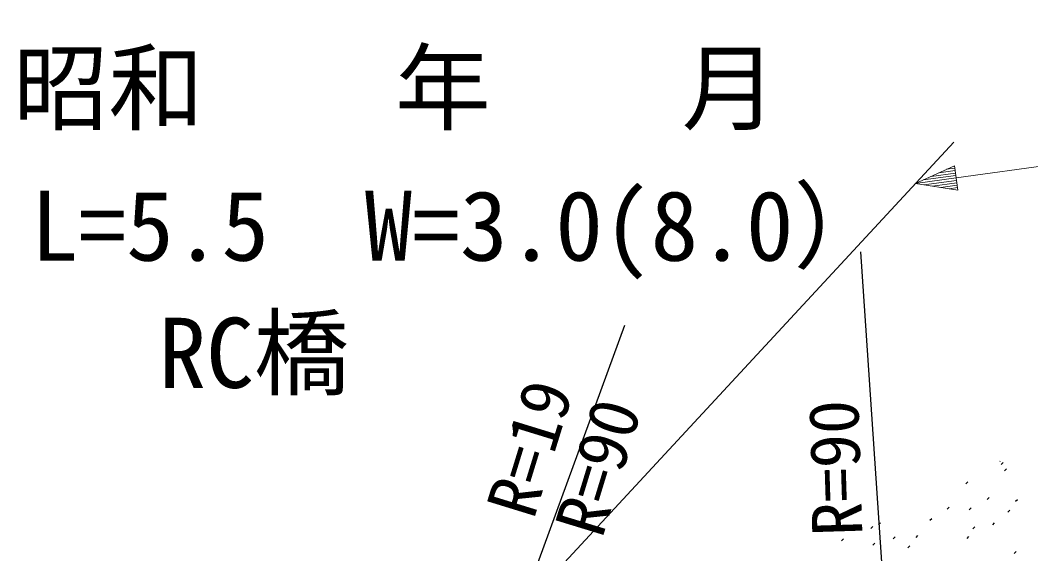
# Model space of a CAD drawing. Units: millimetres, scale not verified. Extents: x 40000 to 680000, y 20000 to 380000.
# Drawn here: x 115762 to 152780, y 315946 to 335486 of the extents above; entities that cross this region are included whole.
import ezdxf
from ezdxf.enums import TextEntityAlignment as Align

# ---------------------------------------------------------------- set-up
doc = ezdxf.new("R2010")
doc.units = ezdxf.units.MM
doc.header["$LTSCALE"] = 1000
for name, color, linetype, lineweight in [('M-BGD', 7, 'Continuous', 25), ('M-BMK-SRVR', 3, 'Continuous', 25), ('M-STR-HTXT', 7, 'Continuous', 13)]:
    doc.layers.add(name, color=color, linetype=linetype, lineweight=lineweight)
doc.styles.add('ＭＳ ゴシック', font='')
doc.styles.get('ＭＳ ゴシック').set_extended_font_data('MS Gothic')

msp = doc.modelspace()

# ---------------------------------------------------------------- linework, layer by layer
at = {"layer": 'M-BGD'}
for p, q in [((151643, 319322), (151662, 319341)), ((151691, 319220), (151762, 319290)), ((151814, 318988), (151885, 319058)), ((150399, 318505), (150470, 318576)), ((151182, 317938), (151253, 318009)), ((149716, 317584), (149786, 317654)), ((150520, 317556), (150591, 317627)), ((152218, 317868), (152289, 317938)), ((149079, 317171), (149149, 317242)), ((151941, 317475), (152011, 317545)), ((146919, 316874), (146990, 316944)), ((147203, 317002), (147274, 317073)), ((150657, 316861), (150728, 316932)), ((151385, 317005), (151455, 317075)), ((147736, 316496), (147807, 316566)), ((148577, 316544), (148648, 316614)), ((150444, 316508), (150515, 316579)), ((145844, 316422), (145915, 316493)), ((146996, 316266), (147066, 316337)), ((148274, 316162), (148345, 316232)), ((152175, 315957), (152246, 316028))]:
    msp.add_line(p, q, dxfattribs=at)
at = {"layer": 'M-BMK-SRVR'}
for p, q in [((148318, 300831), (146555, 327003)), ((129328, 300834), (137910, 324316))]:
    msp.add_line(p, q, dxfattribs=at)
at = {"layer": 'M-STR-HTXT'}
for p, q in [((150042, 329711), (249796, 343393)), ((128343, 307691), (149961, 331025)), ((148555, 329508), (149980, 330157)), ((149125, 329767), (150017, 329890)), ((150005, 329979), (149410, 329897)), ((149695, 330027), (149993, 330068)), ((150103, 329266), (149980, 330157)), ((148555, 329508), (150042, 329711)), ((148555, 329508), (150103, 329266)), ((150029, 329801), (148840, 329638)), ((150054, 329622), (148865, 329459)), ((149174, 329411), (150066, 329533)), ((150078, 329444), (149484, 329362)), ((149793, 329314), (150090, 329355))]:
    msp.add_line(p, q, dxfattribs=at)

# ---------------------------------------------------------------- texts
at = {"layer": 'M-BMK-SRVR', "style": 'ＭＳ ゴシック'}
for s, rotation, p in [('R=19', 72.889, (135829, 319385)), ('R=90', 72.991, (138332, 318693)), ('R=90', 91.768, (147085, 319129))]:
    msp.add_text(s, height=1833, rotation=rotation, dxfattribs=at).set_placement(p, align=Align.BOTTOM_CENTER)
at = {"layer": 'M-STR-HTXT', "style": 'ＭＳ ゴシック'}
for s, p in [('昭和\u3000\u3000年\u3000\u3000月', (129496, 330960)), ('L=5.5\u3000W=3.0(8.0）', (131870, 325909)), ('RC橋', (124323, 321253))]:
    msp.add_text(s, height=2566, dxfattribs=at).set_placement(p, align=Align.BOTTOM_CENTER)

doc.saveas('drawing.dxf')
